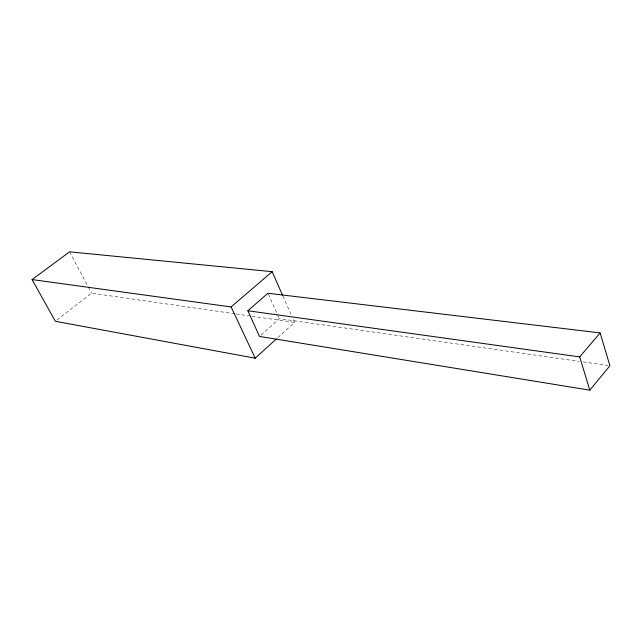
<?xml version="1.0" encoding="UTF-8"?>
<svg xmlns="http://www.w3.org/2000/svg" width="642" height="642" viewBox="0 0 642 642"><rect width="100%" height="100%" fill="white"/><g stroke="black" fill="none" stroke-linecap="round" stroke-linejoin="round"><path stroke-width="0.48" stroke-dasharray="3.21 2.41" d="M277.809 337.628L294.59 322.364L292.985 318.745M260.989 335.124L279.342 318.665L579.124 361.374M56.913 320.053L91.589 293.153L235.173 313.818M583.096 361.944L607.918 365.475M236.16 313.962L251.014 316.097M252.009 316.241L294.59 322.364M69.585 251.833L87.842 286.115M88.315 286.998L91.589 293.153M268.34 294.164L279.342 318.665M282.97 296.123L291.38 315.126"/><path stroke-width="0.96" d="M589.821 390.167L609.9 365.755L600.126 332.909L267.931 293.258L247.852 310.76L259.52 336.44L589.821 390.167L579.686 356.912L600.126 332.909M282.568 295.216L272.16 271.686L69.585 251.833L32.1 279.567L55.332 321.281L255.195 358.204L276.349 338.96M32.1 279.567L231.128 306.948L272.16 271.686M247.852 310.76L579.686 356.912M231.128 306.948L255.195 358.204"/></g></svg>
